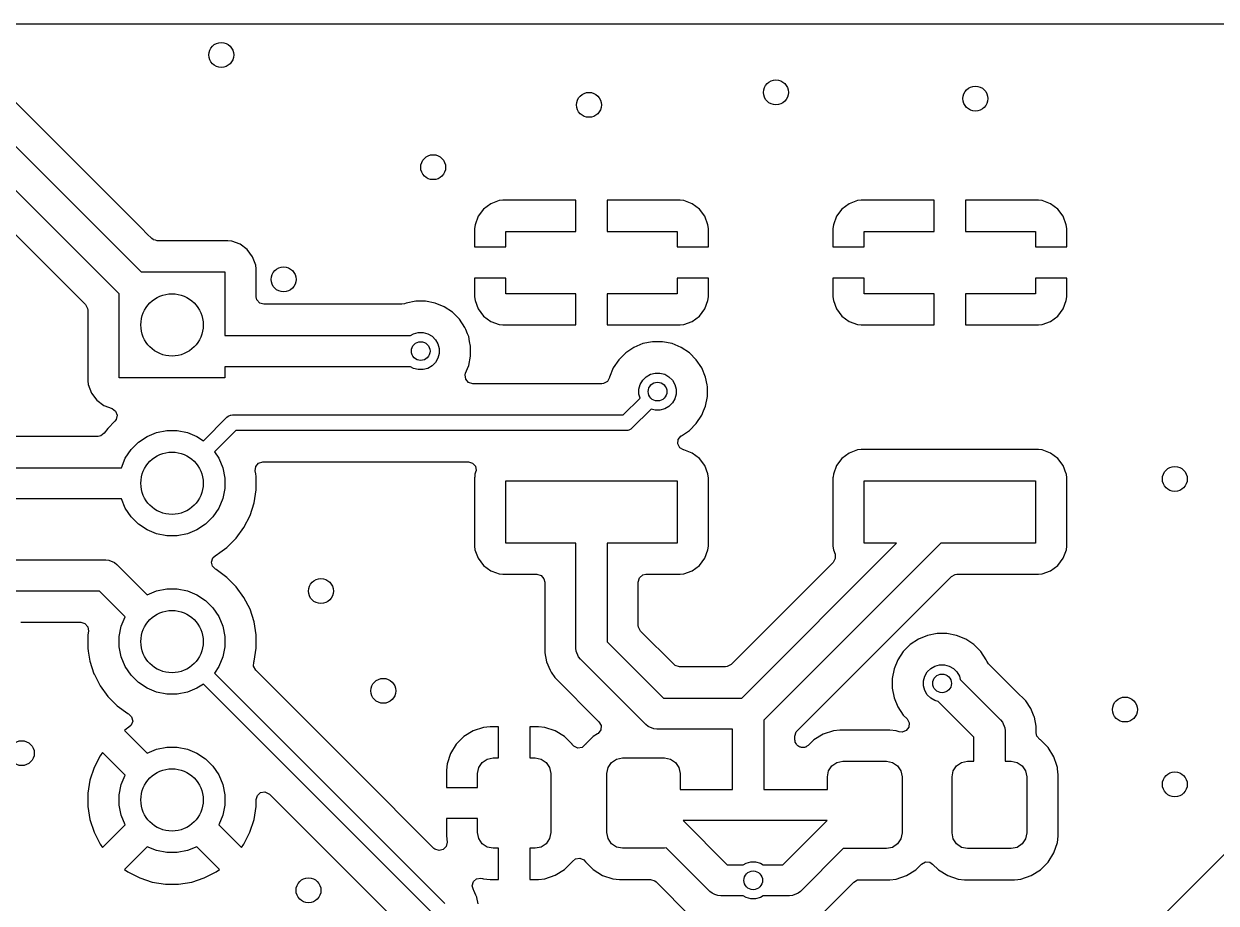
# Model space of a CAD drawing. Extents: x 2.03 to 8.88, y -5.74 to -2.97.
# Drawn here: x 5.202 to 5.955, y -3.528 to -2.972 of the extents above; entities that cross this region are included whole.
import ezdxf

# ---------------------------------------------------------------- set-up
doc = ezdxf.new("R2010")
doc.units = 0
doc.header["$MEASUREMENT"] = 0
doc.layers.add('BLACK', color=7, linetype='CONTINUOUS')

msp = doc.modelspace()

# ---------------------------------------------------------------- linework, layer by layer
at = {"layer": 'BLACK', "linetype": 'CONTINUOUS'}
for p, q in [((4.4276, -2.97246), (7.39156, -2.97246)), ((5.27652, -3.10166), (5.1834, -3.00855)), ((5.17153, -3.02454), (5.27612, -3.12913)), ((5.2622, -3.14305), (5.16049, -3.04134)), ((5.15376, -3.06247), (5.24107, -3.14979)), ((5.49696, -3.08609), (5.49243, -3.08948)), ((5.49697, -3.08609), (5.49696, -3.08609)), ((5.50227, -3.08411), (5.49697, -3.08609)), ((5.50461, -3.08386), (5.50227, -3.08411)), ((5.50227, -3.08411), (5.50227, -3.08411)), ((5.55079, -3.08386), (5.50461, -3.08386)), ((5.55079, -3.10354), (5.55079, -3.08386)), ((5.61665, -3.08386), (5.57047, -3.08386)), ((5.57047, -3.08386), (5.57047, -3.10354)), ((5.61899, -3.08411), (5.61665, -3.08386)), ((5.62429, -3.08609), (5.61899, -3.08411)), ((5.61899, -3.08411), (5.61899, -3.08411)), ((5.6243, -3.08609), (5.62429, -3.08609)), ((5.62883, -3.08948), (5.6243, -3.08609)), ((5.72334, -3.08609), (5.71881, -3.08948)), ((5.72865, -3.08411), (5.72334, -3.08609)), ((5.72334, -3.08609), (5.72334, -3.08609)), ((5.73099, -3.08386), (5.72865, -3.08411)), ((5.72865, -3.08411), (5.72865, -3.08411)), ((5.77717, -3.08386), (5.73099, -3.08386)), ((5.77717, -3.10354), (5.77717, -3.08386)), ((5.84303, -3.08386), (5.79685, -3.08386)), ((5.79685, -3.08386), (5.79685, -3.10354)), ((5.84537, -3.08411), (5.84303, -3.08386)), ((5.85067, -3.08609), (5.84537, -3.08411)), ((5.84537, -3.08411), (5.84537, -3.08411)), ((5.8552, -3.08948), (5.85067, -3.08609)), ((5.85067, -3.08609), (5.85067, -3.08609)), ((5.48904, -3.09401), (5.48706, -3.09932)), ((5.49243, -3.08948), (5.48904, -3.09401)), ((5.48904, -3.09401), (5.48904, -3.09401)), ((5.49243, -3.08948), (5.49243, -3.08948)), ((5.63222, -3.09401), (5.62883, -3.08948)), ((5.62883, -3.08948), (5.62883, -3.08948)), ((5.6342, -3.09932), (5.63222, -3.09401)), ((5.63222, -3.09401), (5.63222, -3.09401)), ((5.71542, -3.09401), (5.71344, -3.09932)), ((5.71881, -3.08948), (5.71542, -3.09401)), ((5.71542, -3.09401), (5.71542, -3.09401)), ((5.71881, -3.08948), (5.71881, -3.08948)), ((5.8586, -3.09401), (5.8552, -3.08948)), ((5.8552, -3.08948), (5.8552, -3.08948)), ((5.86057, -3.09932), (5.8586, -3.09401)), ((5.8586, -3.09401), (5.8586, -3.09401)), ((5.27984, -3.10498), (5.27652, -3.10166)), ((5.48706, -3.09932), (5.48681, -3.10166)), ((5.48681, -3.10166), (5.48681, -3.11339)), ((5.48706, -3.09932), (5.48706, -3.09932)), ((5.63445, -3.10166), (5.6342, -3.09932)), ((5.6342, -3.09932), (5.6342, -3.09932)), ((5.63445, -3.11339), (5.63445, -3.10166)), ((5.63445, -3.10166), (5.63445, -3.10166)), ((5.71344, -3.09932), (5.71319, -3.10166)), ((5.71319, -3.10166), (5.71319, -3.11339)), ((5.71344, -3.09932), (5.71344, -3.09932)), ((5.86083, -3.10166), (5.86057, -3.09932)), ((5.86057, -3.09932), (5.86057, -3.09932)), ((5.86083, -3.11339), (5.86083, -3.10166)), ((5.86083, -3.10166), (5.86083, -3.10166)), ((5.28286, -3.108), (5.27984, -3.10498)), ((5.28367, -3.10865), (5.28286, -3.108)), ((5.28377, -3.10868), (5.28367, -3.10865)), ((5.28397, -3.10883), (5.28377, -3.10868)), ((5.28515, -3.10909), (5.28397, -3.10883)), ((5.28631, -3.10943), (5.28515, -3.10909)), ((5.33102, -3.10943), (5.28631, -3.10943)), ((5.33337, -3.10968), (5.33102, -3.10943)), ((5.33102, -3.10943), (5.33102, -3.10943)), ((5.33102, -3.10943), (5.33102, -3.10943)), ((5.33102, -3.10943), (5.33102, -3.10943)), ((5.33867, -3.11166), (5.33337, -3.10968)), ((5.33337, -3.10968), (5.33337, -3.10968)), ((5.5065, -3.11339), (5.5065, -3.10354)), ((5.5065, -3.10354), (5.55079, -3.10354)), ((5.57047, -3.10354), (5.61476, -3.10354)), ((5.61476, -3.10354), (5.61476, -3.11339)), ((5.73287, -3.11339), (5.73287, -3.10354)), ((5.73287, -3.10354), (5.77717, -3.10354)), ((5.79685, -3.10354), (5.84114, -3.10354)), ((5.84114, -3.10354), (5.84114, -3.11339)), ((5.34321, -3.11506), (5.33867, -3.11166)), ((5.33867, -3.11166), (5.33867, -3.11166)), ((5.34661, -3.11959), (5.34321, -3.11506)), ((5.34321, -3.11506), (5.34321, -3.11506)), ((5.48681, -3.11339), (5.5065, -3.11339)), ((5.61476, -3.11339), (5.63445, -3.11339)), ((5.71319, -3.11339), (5.73287, -3.11339)), ((5.84114, -3.11339), (5.86083, -3.11339)), ((5.34859, -3.1249), (5.34661, -3.11959)), ((5.34661, -3.11959), (5.34661, -3.11959)), ((5.34884, -3.12725), (5.34859, -3.1249)), ((5.27612, -3.12913), (5.32913, -3.12913)), ((5.32913, -3.12913), (5.32913, -3.16929)), ((5.34884, -3.1447), (5.34884, -3.12725)), ((5.34884, -3.12725), (5.34884, -3.12725)), ((5.5065, -3.13307), (5.48681, -3.13307)), ((5.48681, -3.13307), (5.48681, -3.1448)), ((5.5065, -3.14291), (5.5065, -3.13307)), ((5.63445, -3.13307), (5.61476, -3.13307)), ((5.61476, -3.13307), (5.61476, -3.14291)), ((5.63445, -3.1448), (5.63445, -3.13307)), ((5.73287, -3.13307), (5.71319, -3.13307)), ((5.71319, -3.13307), (5.71319, -3.1448)), ((5.73287, -3.14291), (5.73287, -3.13307)), ((5.86083, -3.13307), (5.84114, -3.13307)), ((5.84114, -3.13307), (5.84114, -3.14291)), ((5.86083, -3.1448), (5.86083, -3.13307)), ((5.2622, -3.19606), (5.2622, -3.14305)), ((5.34886, -3.1448), (5.34884, -3.1447)), ((5.34928, -3.14673), (5.34886, -3.1448)), ((5.35108, -3.14881), (5.34928, -3.14673)), ((5.44965, -3.14762), (5.44356, -3.14883)), ((5.45586, -3.14762), (5.44965, -3.14762)), ((5.44965, -3.14762), (5.44965, -3.14762)), ((5.46195, -3.14883), (5.45586, -3.14762)), ((5.45586, -3.14762), (5.45586, -3.14762)), ((5.48681, -3.1448), (5.48706, -3.14714)), ((5.48706, -3.14714), (5.48706, -3.14714)), ((5.48706, -3.14714), (5.48904, -3.15244)), ((5.55079, -3.14291), (5.5065, -3.14291)), ((5.55079, -3.1626), (5.55079, -3.14291)), ((5.61476, -3.14291), (5.57047, -3.14291)), ((5.57047, -3.14291), (5.57047, -3.1626)), ((5.63222, -3.15244), (5.6342, -3.14714)), ((5.6342, -3.14714), (5.63445, -3.1448)), ((5.6342, -3.14714), (5.6342, -3.14714)), ((5.63445, -3.1448), (5.63445, -3.1448)), ((5.71319, -3.1448), (5.71344, -3.14714)), ((5.71344, -3.14714), (5.71344, -3.14714)), ((5.71344, -3.14714), (5.71542, -3.15244)), ((5.77717, -3.14291), (5.73287, -3.14291)), ((5.77717, -3.1626), (5.77717, -3.14291)), ((5.84114, -3.14291), (5.79685, -3.14291)), ((5.79685, -3.14291), (5.79685, -3.1626)), ((5.8586, -3.15244), (5.86057, -3.14714)), ((5.86057, -3.14714), (5.86083, -3.1448)), ((5.86057, -3.14714), (5.86057, -3.14714)), ((5.86083, -3.1448), (5.86083, -3.1448)), ((5.24107, -3.14979), (5.24239, -3.1522)), ((5.24239, -3.1522), (5.2425, -3.15324)), ((5.2425, -3.15324), (5.2425, -3.19795)), ((5.35372, -3.14959), (5.35108, -3.14881)), ((5.44076, -3.14959), (5.35372, -3.14959)), ((5.44263, -3.14922), (5.44076, -3.14959)), ((5.44356, -3.14883), (5.44263, -3.14922)), ((5.44356, -3.14883), (5.44356, -3.14883)), ((5.44356, -3.14883), (5.44356, -3.14883)), ((5.44356, -3.14883), (5.44356, -3.14883)), ((5.46768, -3.1512), (5.46195, -3.14883)), ((5.46195, -3.14883), (5.46195, -3.14883)), ((5.46768, -3.15121), (5.46768, -3.1512)), ((5.47285, -3.15465), (5.46768, -3.15121)), ((5.47724, -3.15904), (5.47285, -3.15465)), ((5.47285, -3.15465), (5.47285, -3.15465)), ((5.48904, -3.15244), (5.48904, -3.15244)), ((5.48904, -3.15244), (5.49243, -3.15698)), ((5.62883, -3.15698), (5.63222, -3.15244)), ((5.63222, -3.15244), (5.63222, -3.15244)), ((5.71542, -3.15244), (5.71542, -3.15244)), ((5.71542, -3.15244), (5.71881, -3.15698)), ((5.8552, -3.15698), (5.8586, -3.15244)), ((5.8586, -3.15244), (5.8586, -3.15244)), ((5.48068, -3.16421), (5.47724, -3.15904)), ((5.47724, -3.15904), (5.47724, -3.15904)), ((5.49243, -3.15698), (5.49243, -3.15698)), ((5.49243, -3.15698), (5.49696, -3.16037)), ((5.49696, -3.16037), (5.49697, -3.16037)), ((5.49697, -3.16037), (5.50227, -3.16235)), ((5.50227, -3.16235), (5.50227, -3.16235)), ((5.50227, -3.16235), (5.50461, -3.1626)), ((5.50461, -3.1626), (5.50461, -3.1626)), ((5.50461, -3.1626), (5.55079, -3.1626)), ((5.57047, -3.1626), (5.61665, -3.1626)), ((5.61665, -3.1626), (5.61899, -3.16235)), ((5.61665, -3.1626), (5.61665, -3.1626)), ((5.61899, -3.16235), (5.62429, -3.16037)), ((5.61899, -3.16235), (5.61899, -3.16235)), ((5.62429, -3.16037), (5.6243, -3.16037)), ((5.6243, -3.16037), (5.62883, -3.15698)), ((5.62883, -3.15698), (5.62883, -3.15698)), ((5.71881, -3.15698), (5.71881, -3.15698)), ((5.71881, -3.15698), (5.72334, -3.16037)), ((5.72334, -3.16037), (5.72334, -3.16037)), ((5.72334, -3.16037), (5.72865, -3.16235)), ((5.72865, -3.16235), (5.72865, -3.16235)), ((5.72865, -3.16235), (5.73099, -3.1626)), ((5.73099, -3.1626), (5.73099, -3.1626)), ((5.73099, -3.1626), (5.77717, -3.1626)), ((5.79685, -3.1626), (5.84302, -3.1626)), ((5.84302, -3.1626), (5.84303, -3.1626)), ((5.84303, -3.1626), (5.84537, -3.16235)), ((5.84537, -3.16235), (5.85067, -3.16037)), ((5.84537, -3.16235), (5.84537, -3.16235)), ((5.85067, -3.16037), (5.8552, -3.15698)), ((5.85067, -3.16037), (5.85067, -3.16037)), ((5.8552, -3.15698), (5.8552, -3.15698)), ((5.32913, -3.16929), (5.44638, -3.16929)), ((5.44638, -3.16929), (5.44824, -3.16822)), ((5.44824, -3.16822), (5.45121, -3.16742)), ((5.45121, -3.16742), (5.4543, -3.16742)), ((5.4543, -3.16742), (5.45728, -3.16822)), ((5.45728, -3.16822), (5.45995, -3.16976)), ((5.45995, -3.16976), (5.46213, -3.17194)), ((5.48126, -3.1656), (5.48068, -3.16421)), ((5.48068, -3.16421), (5.48068, -3.16421)), ((5.48238, -3.16831), (5.48126, -3.1656)), ((5.48306, -3.16994), (5.48238, -3.16831)), ((5.48369, -3.17312), (5.48306, -3.16994)), ((5.46213, -3.17194), (5.46367, -3.17461)), ((5.46367, -3.17461), (5.46447, -3.17759)), ((5.46447, -3.17759), (5.46447, -3.18068)), ((5.48427, -3.17603), (5.48369, -3.17312)), ((5.48427, -3.18224), (5.48427, -3.17603)), ((5.48427, -3.17603), (5.48427, -3.17603)), ((5.48427, -3.17603), (5.48427, -3.17603)), ((5.58743, -3.1768), (5.58227, -3.18024)), ((5.59317, -3.17442), (5.58743, -3.1768)), ((5.58743, -3.1768), (5.58743, -3.1768)), ((5.59926, -3.17321), (5.59317, -3.17442)), ((5.59317, -3.17442), (5.59317, -3.17442)), ((5.60547, -3.17321), (5.59926, -3.17321)), ((5.59926, -3.17321), (5.59926, -3.17321)), ((5.61155, -3.17442), (5.60547, -3.17321)), ((5.60547, -3.17321), (5.60547, -3.17321)), ((5.61156, -3.17442), (5.61155, -3.17442)), ((5.61729, -3.1768), (5.61156, -3.17442)), ((5.62245, -3.18024), (5.61729, -3.1768)), ((5.61729, -3.1768), (5.61729, -3.1768)), ((5.46367, -3.18365), (5.46213, -3.18632)), ((5.46447, -3.18068), (5.46367, -3.18365)), ((5.48306, -3.18833), (5.48427, -3.18224)), ((5.57788, -3.18463), (5.57443, -3.1898)), ((5.58227, -3.18024), (5.57788, -3.18463)), ((5.57788, -3.18463), (5.57788, -3.18463)), ((5.58227, -3.18024), (5.58227, -3.18024)), ((5.62684, -3.18463), (5.62245, -3.18024)), ((5.62245, -3.18024), (5.62245, -3.18024)), ((5.63029, -3.1898), (5.62684, -3.18463)), ((5.62684, -3.18463), (5.62684, -3.18463)), ((5.44638, -3.18898), (5.32913, -3.18898)), ((5.32913, -3.18898), (5.32913, -3.19606)), ((5.44824, -3.19005), (5.44638, -3.18898)), ((5.45121, -3.19084), (5.44824, -3.19005)), ((5.4543, -3.19084), (5.45121, -3.19084)), ((5.45728, -3.19005), (5.4543, -3.19084)), ((5.45995, -3.1885), (5.45728, -3.19005)), ((5.46213, -3.18632), (5.45995, -3.1885)), ((5.48079, -3.19421), (5.48111, -3.19303)), ((5.48111, -3.19303), (5.4823, -3.19017)), ((5.4823, -3.19017), (5.48306, -3.18833)), ((5.57443, -3.1898), (5.57206, -3.19553)), ((5.57443, -3.1898), (5.57443, -3.1898)), ((5.59784, -3.19381), (5.60082, -3.19301)), ((5.60082, -3.19301), (5.6039, -3.19301)), ((5.6039, -3.19301), (5.60688, -3.19381)), ((5.63267, -3.19553), (5.63029, -3.1898)), ((5.63029, -3.1898), (5.63029, -3.1898)), ((5.2425, -3.19795), (5.2425, -3.19795)), ((5.2425, -3.19795), (5.24275, -3.20029)), ((5.24275, -3.20029), (5.24473, -3.2056)), ((5.32913, -3.19606), (5.2622, -3.19606)), ((5.48118, -3.19693), (5.48079, -3.19421)), ((5.48298, -3.19901), (5.48118, -3.19693)), ((5.48562, -3.19978), (5.48298, -3.19901)), ((5.56721, -3.19978), (5.48562, -3.19978)), ((5.56833, -3.19965), (5.56721, -3.19978)), ((5.57072, -3.19829), (5.56833, -3.19965)), ((5.57199, -3.19585), (5.57072, -3.19829)), ((5.57204, -3.19562), (5.57199, -3.19585)), ((5.57206, -3.19553), (5.57204, -3.19562)), ((5.57206, -3.19553), (5.57206, -3.19553)), ((5.59065, -3.20318), (5.59145, -3.2002)), ((5.59145, -3.2002), (5.59299, -3.19753)), ((5.59299, -3.19753), (5.59517, -3.19535)), ((5.59517, -3.19535), (5.59784, -3.19381)), ((5.60688, -3.19381), (5.60955, -3.19535)), ((5.60955, -3.19535), (5.61173, -3.19753)), ((5.61173, -3.19753), (5.61327, -3.2002)), ((5.61327, -3.2002), (5.61407, -3.20318)), ((5.63363, -3.20038), (5.63267, -3.19553)), ((5.63267, -3.19553), (5.63267, -3.19553)), ((5.63388, -3.20162), (5.63363, -3.20038)), ((5.24473, -3.2056), (5.24473, -3.2056)), ((5.24473, -3.2056), (5.24813, -3.21014)), ((5.59065, -3.20627), (5.59065, -3.20318)), ((5.59133, -3.2088), (5.59065, -3.20627)), ((5.61407, -3.20627), (5.61327, -3.20924)), ((5.61407, -3.20318), (5.61407, -3.20627)), ((5.63267, -3.21392), (5.63388, -3.20783)), ((5.63388, -3.20783), (5.63388, -3.20162)), ((5.63388, -3.20162), (5.63388, -3.20162)), ((5.63388, -3.20162), (5.63388, -3.20162)), ((5.24813, -3.21014), (5.24813, -3.21014)), ((5.24813, -3.21014), (5.25266, -3.21354)), ((5.25266, -3.21354), (5.25266, -3.21354)), ((5.25266, -3.21354), (5.25784, -3.21546)), ((5.25784, -3.21546), (5.26004, -3.21711)), ((5.58064, -3.21949), (5.59133, -3.2088)), ((5.59829, -3.21576), (5.58616, -3.22789)), ((5.60082, -3.21643), (5.59829, -3.21576)), ((5.60688, -3.21564), (5.6039, -3.21643)), ((5.60955, -3.21409), (5.60688, -3.21564)), ((5.61173, -3.21191), (5.60955, -3.21409)), ((5.61327, -3.20924), (5.61173, -3.21191)), ((5.63147, -3.21681), (5.63267, -3.21392)), ((5.26042, -3.22238), (5.25958, -3.22349)), ((5.26004, -3.21711), (5.261, -3.21969)), ((5.261, -3.21969), (5.26042, -3.22238)), ((5.31551, -3.2358), (5.33038, -3.22093)), ((5.33038, -3.22093), (5.33112, -3.22032)), ((5.33112, -3.22032), (5.33263, -3.21969)), ((5.33112, -3.22032), (5.33112, -3.22032)), ((5.33263, -3.21969), (5.3329, -3.21958)), ((5.3329, -3.21958), (5.33386, -3.21949)), ((5.3329, -3.21958), (5.3329, -3.21958)), ((5.33386, -3.21949), (5.58064, -3.21949)), ((5.6039, -3.21643), (5.60082, -3.21643)), ((5.62684, -3.22481), (5.63029, -3.21965)), ((5.63029, -3.21965), (5.63033, -3.21955)), ((5.63033, -3.21955), (5.63147, -3.21681)), ((5.25511, -3.22796), (5.25288, -3.23104)), ((5.25958, -3.22349), (5.25511, -3.22796)), ((5.27989, -3.23309), (5.28596, -3.23057)), ((5.28596, -3.23057), (5.29239, -3.2293)), ((5.29239, -3.2293), (5.29895, -3.2293)), ((5.29895, -3.2293), (5.30538, -3.23057)), ((5.30538, -3.23057), (5.31144, -3.23309)), ((5.3359, -3.22933), (5.32247, -3.24276)), ((5.58268, -3.22933), (5.3359, -3.22933)), ((5.58364, -3.22924), (5.58268, -3.22933)), ((5.58416, -3.22902), (5.58364, -3.22924)), ((5.58364, -3.22924), (5.58364, -3.22924)), ((5.58541, -3.2285), (5.58416, -3.22902)), ((5.58616, -3.22789), (5.58541, -3.2285)), ((5.58541, -3.2285), (5.58541, -3.2285)), ((5.6174, -3.23258), (5.62245, -3.2292)), ((5.62245, -3.2292), (5.62684, -3.22481)), ((5.24893, -3.23305), (5.18912, -3.23305)), ((5.2507, -3.23272), (5.24893, -3.23305)), ((5.25288, -3.23104), (5.2507, -3.23272)), ((5.2698, -3.24137), (5.27444, -3.23673)), ((5.27444, -3.23673), (5.27989, -3.23309)), ((5.31144, -3.23309), (5.31551, -3.2358)), ((5.61513, -3.23772), (5.61537, -3.23498)), ((5.6164, -3.24016), (5.61513, -3.23772)), ((5.61537, -3.23498), (5.61706, -3.23281)), ((5.61706, -3.23281), (5.6172, -3.23271)), ((5.6172, -3.23271), (5.6174, -3.23258)), ((5.26616, -3.24682), (5.2698, -3.24137)), ((5.32247, -3.24276), (5.32518, -3.24682)), ((5.61879, -3.24152), (5.6164, -3.24016)), ((5.619, -3.24157), (5.61879, -3.24152)), ((5.6243, -3.24355), (5.619, -3.24157)), ((5.62884, -3.24695), (5.6243, -3.24355)), ((5.6243, -3.24355), (5.6243, -3.24355)), ((5.72333, -3.24355), (5.7188, -3.24695)), ((5.72864, -3.24157), (5.72333, -3.24355)), ((5.72333, -3.24355), (5.72333, -3.24355)), ((5.73099, -3.24132), (5.72864, -3.24157)), ((5.84303, -3.24132), (5.73099, -3.24132)), ((5.73099, -3.24132), (5.73099, -3.24132)), ((5.84537, -3.24157), (5.84303, -3.24132)), ((5.84303, -3.24132), (5.84303, -3.24132)), ((5.84303, -3.24132), (5.84303, -3.24132)), ((5.84303, -3.24132), (5.84303, -3.24132)), ((5.85068, -3.24355), (5.84537, -3.24157)), ((5.84537, -3.24157), (5.84537, -3.24157)), ((5.85522, -3.24695), (5.85068, -3.24355)), ((5.85068, -3.24355), (5.85068, -3.24355)), ((5.0185, -3.25276), (5.2637, -3.25276)), ((5.2637, -3.25276), (5.26616, -3.24682)), ((5.32518, -3.24682), (5.32769, -3.25288)), ((5.32769, -3.25288), (5.32897, -3.25932)), ((5.34825, -3.25468), (5.3486, -3.25195)), ((5.3486, -3.25195), (5.35037, -3.24985)), ((5.35037, -3.24985), (5.353, -3.24904)), ((5.353, -3.24904), (5.35307, -3.24904)), ((5.35307, -3.24904), (5.48291, -3.24904)), ((5.48291, -3.24904), (5.48554, -3.24981)), ((5.48554, -3.24981), (5.48735, -3.25189)), ((5.48735, -3.25189), (5.48774, -3.25461)), ((5.63224, -3.25148), (5.62884, -3.24695)), ((5.62884, -3.24695), (5.62884, -3.24695)), ((5.63412, -3.25655), (5.63224, -3.25148)), ((5.63224, -3.25148), (5.63224, -3.25148)), ((5.7154, -3.25148), (5.71342, -3.25679)), ((5.7188, -3.24695), (5.7154, -3.25148)), ((5.7154, -3.25148), (5.7154, -3.25148)), ((5.7188, -3.24695), (5.7188, -3.24695)), ((5.85861, -3.25148), (5.85522, -3.24695)), ((5.85522, -3.24695), (5.85522, -3.24695)), ((5.8605, -3.25655), (5.85861, -3.25148)), ((5.85861, -3.25148), (5.85861, -3.25148)), ((5.32897, -3.25932), (5.32897, -3.26588)), ((5.34856, -3.25668), (5.34825, -3.25468)), ((5.34884, -3.25841), (5.34856, -3.25668)), ((5.34884, -3.26678), (5.34884, -3.25841)), ((5.48686, -3.25854), (5.48679, -3.25914)), ((5.48679, -3.25914), (5.48679, -3.25914)), ((5.48679, -3.25914), (5.48679, -3.30228)), ((5.48704, -3.25679), (5.48686, -3.25854)), ((5.48748, -3.25562), (5.48704, -3.25679)), ((5.48704, -3.25679), (5.48704, -3.25679)), ((5.48774, -3.25461), (5.48748, -3.25562)), ((5.5065, -3.30039), (5.5065, -3.26102)), ((5.5065, -3.26102), (5.61476, -3.26102)), ((5.61476, -3.26102), (5.61476, -3.30039)), ((5.63422, -3.25679), (5.63412, -3.25655)), ((5.63447, -3.25914), (5.63422, -3.25679)), ((5.63447, -3.30228), (5.63447, -3.25914)), ((5.71323, -3.25854), (5.71317, -3.25914)), ((5.71317, -3.25914), (5.71317, -3.25914)), ((5.71317, -3.25914), (5.71317, -3.30228)), ((5.71342, -3.25679), (5.71323, -3.25854)), ((5.73287, -3.30039), (5.73287, -3.26102)), ((5.73287, -3.26102), (5.84114, -3.26102)), ((5.84114, -3.26102), (5.84114, -3.30039)), ((5.86059, -3.25679), (5.8605, -3.25655)), ((5.86085, -3.25914), (5.86059, -3.25679)), ((5.86085, -3.30228), (5.86085, -3.25914)), ((5.32897, -3.26588), (5.32769, -3.27231)), ((5.34753, -3.27505), (5.34884, -3.26678)), ((5.2637, -3.27244), (5.03976, -3.27244)), ((5.26616, -3.27837), (5.2637, -3.27244)), ((5.32769, -3.27231), (5.32518, -3.27837)), ((5.34494, -3.28301), (5.34753, -3.27505)), ((5.2698, -3.28383), (5.26616, -3.27837)), ((5.32518, -3.27837), (5.32154, -3.28383)), ((5.34114, -3.29047), (5.34494, -3.28301)), ((5.27444, -3.28847), (5.2698, -3.28383)), ((5.27989, -3.29211), (5.27444, -3.28847)), ((5.3169, -3.28847), (5.31144, -3.29211)), ((5.32154, -3.28383), (5.3169, -3.28847)), ((5.33622, -3.29724), (5.34114, -3.29047)), ((5.34114, -3.29047), (5.34114, -3.29047)), ((5.28596, -3.29462), (5.27989, -3.29211)), ((5.29239, -3.2959), (5.28596, -3.29462)), ((5.29895, -3.2959), (5.29239, -3.2959)), ((5.30538, -3.29462), (5.29895, -3.2959)), ((5.31144, -3.29211), (5.30538, -3.29462)), ((5.33031, -3.30315), (5.33622, -3.29724)), ((5.33622, -3.29724), (5.33622, -3.29724)), ((5.33622, -3.29724), (5.33622, -3.29724)), ((5.32592, -3.30634), (5.33031, -3.30315)), ((5.33031, -3.30315), (5.33031, -3.30315)), ((5.33031, -3.30315), (5.33031, -3.30315)), ((5.48679, -3.30228), (5.48679, -3.30228)), ((5.48679, -3.30228), (5.48704, -3.30463)), ((5.48704, -3.30463), (5.48902, -3.30993)), ((5.55079, -3.30039), (5.5065, -3.30039)), ((5.55079, -3.36673), (5.55079, -3.30039)), ((5.61476, -3.30039), (5.57047, -3.30039)), ((5.57047, -3.30039), (5.57047, -3.36266)), ((5.63224, -3.30993), (5.63422, -3.30463)), ((5.63422, -3.30463), (5.63447, -3.30228)), ((5.65557, -3.39823), (5.7534, -3.30039)), ((5.78124, -3.30039), (5.66949, -3.41215)), ((5.71317, -3.30228), (5.71317, -3.30228)), ((5.71317, -3.30228), (5.71342, -3.30463)), ((5.71342, -3.30463), (5.71447, -3.30743)), ((5.7534, -3.30039), (5.73287, -3.30039)), ((5.84114, -3.30039), (5.78124, -3.30039)), ((5.85861, -3.30993), (5.86059, -3.30463)), ((5.86059, -3.30463), (5.86085, -3.30228)), ((5.03976, -3.31102), (5.25394, -3.31102)), ((5.25394, -3.31102), (5.25586, -3.31121)), ((5.25586, -3.31121), (5.25941, -3.31268)), ((5.25941, -3.31268), (5.25941, -3.31268)), ((5.25941, -3.31268), (5.2609, -3.31391)), ((5.32053, -3.31239), (5.32142, -3.30979)), ((5.32119, -3.31506), (5.32053, -3.31239)), ((5.32142, -3.30979), (5.32319, -3.30825)), ((5.32319, -3.30825), (5.32354, -3.30807)), ((5.32354, -3.30807), (5.32592, -3.30634)), ((5.48902, -3.30993), (5.48902, -3.30993)), ((5.48902, -3.30993), (5.49242, -3.31447)), ((5.62884, -3.31447), (5.63224, -3.30993)), ((5.71334, -3.31259), (5.64884, -3.37709)), ((5.71466, -3.31017), (5.71334, -3.31259)), ((5.71447, -3.30743), (5.71466, -3.31017)), ((5.85522, -3.31447), (5.85861, -3.30993)), ((5.2609, -3.31391), (5.28002, -3.33303)), ((5.32319, -3.31695), (5.32119, -3.31506)), ((5.32351, -3.31711), (5.32319, -3.31695)), ((5.32354, -3.31712), (5.32351, -3.31711)), ((5.33031, -3.32204), (5.32354, -3.31712)), ((5.49242, -3.31447), (5.49242, -3.31447)), ((5.49242, -3.31447), (5.49696, -3.31787)), ((5.49696, -3.31787), (5.49696, -3.31787)), ((5.49696, -3.31787), (5.49779, -3.31818)), ((5.49779, -3.31818), (5.50226, -3.31985)), ((5.50226, -3.31985), (5.50461, -3.3201)), ((5.50461, -3.3201), (5.5262, -3.3201)), ((5.5262, -3.3201), (5.52884, -3.32087)), ((5.52884, -3.32087), (5.53064, -3.32295)), ((5.59095, -3.32234), (5.59303, -3.32054)), ((5.59303, -3.32054), (5.59506, -3.3201)), ((5.59506, -3.3201), (5.61665, -3.3201)), ((5.61665, -3.3201), (5.619, -3.31985)), ((5.61665, -3.3201), (5.61665, -3.3201)), ((5.619, -3.31985), (5.6243, -3.31787)), ((5.6243, -3.31787), (5.62884, -3.31447)), ((5.78797, -3.32153), (5.79039, -3.32021)), ((5.79039, -3.32021), (5.79143, -3.3201)), ((5.79143, -3.3201), (5.84303, -3.3201)), ((5.84303, -3.3201), (5.84537, -3.31985)), ((5.84303, -3.3201), (5.84303, -3.3201)), ((5.84537, -3.31985), (5.85068, -3.31787)), ((5.85068, -3.31787), (5.85522, -3.31447)), ((5.33622, -3.32796), (5.33031, -3.32204)), ((5.34114, -3.33473), (5.33622, -3.32796)), ((5.53064, -3.32295), (5.53108, -3.32498)), ((5.53108, -3.32498), (5.53108, -3.36964)), ((5.59018, -3.32498), (5.59095, -3.32234)), ((5.59018, -3.35247), (5.59018, -3.32498)), ((5.69062, -3.41888), (5.78797, -3.32153)), ((5.24986, -3.33071), (5.03976, -3.33071)), ((5.2661, -3.34695), (5.24986, -3.33071)), ((5.28002, -3.33303), (5.28596, -3.33057)), ((5.28596, -3.33057), (5.29239, -3.3293)), ((5.29239, -3.3293), (5.29895, -3.3293)), ((5.29895, -3.3293), (5.30538, -3.33057)), ((5.30538, -3.33057), (5.31144, -3.33309)), ((5.31144, -3.33309), (5.3169, -3.33673)), ((5.34494, -3.34219), (5.34114, -3.33473)), ((5.34114, -3.33473), (5.34114, -3.33473)), ((5.34114, -3.33473), (5.34114, -3.33473)), ((5.3169, -3.33673), (5.32154, -3.34137)), ((5.32154, -3.34137), (5.32518, -3.34682)), ((5.34753, -3.35015), (5.34494, -3.34219)), ((5.20026, -3.35041), (5.23805, -3.35041)), ((5.23805, -3.35041), (5.24069, -3.35119)), ((5.24069, -3.35119), (5.24249, -3.35327)), ((5.26365, -3.35288), (5.2661, -3.34695)), ((5.32518, -3.34682), (5.32769, -3.35288)), ((5.34884, -3.35841), (5.34753, -3.35015)), ((5.24249, -3.35327), (5.24288, -3.35599)), ((5.24287, -3.35606), (5.2425, -3.35841)), ((5.2425, -3.35841), (5.2425, -3.35841)), ((5.2425, -3.35841), (5.2425, -3.36678)), ((5.24288, -3.35599), (5.24287, -3.35606)), ((5.26237, -3.35932), (5.26365, -3.35288)), ((5.32769, -3.35288), (5.32897, -3.35932)), ((5.34884, -3.36678), (5.34884, -3.35841)), ((5.59029, -3.35351), (5.59018, -3.35247)), ((5.59161, -3.35592), (5.59029, -3.35351)), ((5.61278, -3.37709), (5.59161, -3.35592)), ((5.77289, -3.35867), (5.76716, -3.36105)), ((5.77898, -3.35746), (5.77289, -3.35867)), ((5.77289, -3.35867), (5.77289, -3.35867)), ((5.78519, -3.35746), (5.77898, -3.35746)), ((5.77898, -3.35746), (5.77898, -3.35746)), ((5.79128, -3.35867), (5.78519, -3.35746)), ((5.78519, -3.35746), (5.78519, -3.35746)), ((5.79701, -3.36105), (5.79128, -3.35867)), ((5.79128, -3.35867), (5.79128, -3.35867)), ((5.26237, -3.36588), (5.26237, -3.35932)), ((5.26365, -3.37231), (5.26237, -3.36588)), ((5.32897, -3.36588), (5.32769, -3.37231)), ((5.32897, -3.35932), (5.32897, -3.36588)), ((5.57047, -3.36266), (5.60605, -3.39823)), ((5.762, -3.3645), (5.75761, -3.36889)), ((5.76716, -3.36105), (5.762, -3.3645)), ((5.762, -3.3645), (5.762, -3.3645)), ((5.76716, -3.36105), (5.76716, -3.36105)), ((5.79702, -3.36105), (5.79701, -3.36105)), ((5.80218, -3.3645), (5.79702, -3.36105)), ((5.80657, -3.36889), (5.80218, -3.3645)), ((5.80218, -3.3645), (5.80218, -3.3645)), ((5.2425, -3.36678), (5.2428, -3.3687)), ((5.2428, -3.3687), (5.2438, -3.37498)), ((5.26616, -3.37837), (5.26365, -3.37231)), ((5.32769, -3.37231), (5.32518, -3.37837)), ((5.34753, -3.37505), (5.34884, -3.36678)), ((5.53108, -3.36964), (5.53108, -3.36964)), ((5.53108, -3.36964), (5.53108, -3.36964)), ((5.53108, -3.36964), (5.53222, -3.37535)), ((5.55098, -3.36865), (5.55079, -3.36673)), ((5.55245, -3.3722), (5.55098, -3.36865)), ((5.55367, -3.37369), (5.55245, -3.3722)), ((5.55245, -3.3722), (5.55245, -3.3722)), ((5.59501, -3.41503), (5.55367, -3.37369)), ((5.75416, -3.37405), (5.75178, -3.37978)), ((5.75761, -3.36889), (5.75416, -3.37405)), ((5.75416, -3.37405), (5.75416, -3.37405)), ((5.75761, -3.36889), (5.75761, -3.36889)), ((5.81002, -3.37405), (5.80657, -3.36889)), ((5.8104, -3.37498), (5.81002, -3.37405)), ((5.81002, -3.37405), (5.81002, -3.37405)), ((5.2438, -3.37498), (5.24381, -3.37505)), ((5.24381, -3.37505), (5.24636, -3.3829)), ((5.2698, -3.38383), (5.26616, -3.37837)), ((5.32518, -3.37837), (5.32247, -3.38244)), ((5.3472, -3.37821), (5.34733, -3.37566)), ((5.34852, -3.38062), (5.3472, -3.37821)), ((5.34733, -3.37566), (5.34753, -3.37505)), ((5.4118, -3.4439), (5.34852, -3.38062)), ((5.53222, -3.37535), (5.53222, -3.37535)), ((5.53222, -3.37535), (5.53445, -3.38073)), ((5.53445, -3.38073), (5.53445, -3.38073)), ((5.53445, -3.38073), (5.53445, -3.38073)), ((5.53445, -3.38073), (5.53523, -3.38191)), ((5.61359, -3.37775), (5.61278, -3.37709)), ((5.61623, -3.37852), (5.61359, -3.37775)), ((5.64538, -3.37852), (5.61623, -3.37852)), ((5.64642, -3.37841), (5.64538, -3.37852)), ((5.64884, -3.37709), (5.64642, -3.37841)), ((5.75178, -3.37978), (5.75057, -3.38587)), ((5.75178, -3.37978), (5.75178, -3.37978)), ((5.77272, -3.38179), (5.7749, -3.37961)), ((5.7749, -3.37961), (5.77757, -3.37806)), ((5.77757, -3.37806), (5.78054, -3.37727)), ((5.78054, -3.37727), (5.78363, -3.37727)), ((5.78363, -3.37727), (5.78661, -3.37806)), ((5.78661, -3.37806), (5.78928, -3.37961)), ((5.78928, -3.37961), (5.79146, -3.38179)), ((5.81146, -3.37656), (5.8104, -3.37498)), ((5.83084, -3.39595), (5.81146, -3.37656)), ((5.24636, -3.3829), (5.2464, -3.38301)), ((5.2464, -3.38301), (5.25019, -3.39047)), ((5.27444, -3.38847), (5.2698, -3.38383)), ((5.27989, -3.39211), (5.27444, -3.38847)), ((5.32247, -3.38244), (5.46805, -3.52802)), ((5.53523, -3.38191), (5.53754, -3.38536)), ((5.53754, -3.38536), (5.53768, -3.38557)), ((5.53768, -3.38557), (5.53768, -3.38557)), ((5.53768, -3.38557), (5.56536, -3.41325)), ((5.75057, -3.38587), (5.75057, -3.39208)), ((5.77038, -3.38743), (5.77117, -3.38446)), ((5.77038, -3.39052), (5.77038, -3.38743)), ((5.77117, -3.38446), (5.77272, -3.38179)), ((5.79146, -3.38179), (5.793, -3.38446)), ((5.793, -3.38446), (5.79355, -3.38652)), ((5.79355, -3.38652), (5.81897, -3.41194)), ((5.25019, -3.39047), (5.25511, -3.39724)), ((5.28596, -3.39462), (5.27989, -3.39211)), ((5.29239, -3.3959), (5.28596, -3.39462)), ((5.29895, -3.3959), (5.29239, -3.3959)), ((5.30538, -3.39462), (5.29895, -3.3959)), ((5.31144, -3.39211), (5.30538, -3.39462)), ((5.31551, -3.3894), (5.31144, -3.39211)), ((5.45965, -3.53353), (5.31551, -3.3894)), ((5.75057, -3.39208), (5.75178, -3.39817)), ((5.77117, -3.3935), (5.77038, -3.39052)), ((5.77272, -3.39617), (5.77117, -3.3935)), ((5.7749, -3.39835), (5.77272, -3.39617)), ((5.83301, -3.39812), (5.83084, -3.39595)), ((5.25511, -3.39724), (5.26103, -3.40315)), ((5.26103, -3.40315), (5.2678, -3.40807)), ((5.60605, -3.39823), (5.65557, -3.39823)), ((5.75178, -3.39817), (5.75178, -3.39817)), ((5.75178, -3.39817), (5.75416, -3.4039)), ((5.75416, -3.4039), (5.75416, -3.4039)), ((5.75416, -3.4039), (5.75761, -3.40907)), ((5.77757, -3.39989), (5.7749, -3.39835)), ((5.77963, -3.40044), (5.77757, -3.39989)), ((5.80217, -3.42297), (5.77963, -3.40044)), ((5.83496, -3.40006), (5.83301, -3.39812)), ((5.83819, -3.4049), (5.83496, -3.40006)), ((5.2678, -3.40807), (5.2678, -3.40807)), ((5.2678, -3.40807), (5.2678, -3.40807)), ((5.2678, -3.40807), (5.26817, -3.40826)), ((5.26817, -3.40826), (5.27017, -3.41015)), ((5.27017, -3.41015), (5.27083, -3.41282)), ((5.75761, -3.40907), (5.75761, -3.40907)), ((5.75761, -3.40907), (5.76, -3.41146)), ((5.76, -3.41146), (5.76131, -3.41387)), ((5.84036, -3.41013), (5.83819, -3.4049)), ((5.83819, -3.4049), (5.83819, -3.4049)), ((5.84042, -3.41028), (5.84036, -3.41013)), ((5.84156, -3.41599), (5.84042, -3.41028)), ((5.84042, -3.41028), (5.84042, -3.41028)), ((5.84042, -3.41028), (5.84042, -3.41028)), ((5.26781, -3.41714), (5.26568, -3.41869)), ((5.26568, -3.41869), (5.26568, -3.41869)), ((5.26568, -3.41869), (5.28002, -3.43303)), ((5.26817, -3.41696), (5.26781, -3.41714)), ((5.26781, -3.41714), (5.26781, -3.41714)), ((5.26994, -3.41542), (5.26817, -3.41696)), ((5.27083, -3.41282), (5.26994, -3.41542)), ((5.48596, -3.41892), (5.48008, -3.42255)), ((5.49251, -3.41675), (5.48596, -3.41892)), ((5.48596, -3.41892), (5.48596, -3.41892)), ((5.49656, -3.41634), (5.49251, -3.41675)), ((5.50197, -3.41634), (5.49656, -3.41634)), ((5.49656, -3.41634), (5.49656, -3.41634)), ((5.50197, -3.43602), (5.50197, -3.41634)), ((5.52707, -3.41634), (5.52165, -3.41634)), ((5.52165, -3.41634), (5.52165, -3.43602)), ((5.53111, -3.41675), (5.52707, -3.41634)), ((5.53766, -3.41892), (5.53111, -3.41675)), ((5.53111, -3.41675), (5.53111, -3.41675)), ((5.54354, -3.42255), (5.53766, -3.41892)), ((5.53766, -3.41892), (5.53766, -3.41892)), ((5.56649, -3.41841), (5.56484, -3.42061)), ((5.56536, -3.41325), (5.56668, -3.41567)), ((5.56668, -3.41567), (5.56649, -3.41841)), ((5.5965, -3.41625), (5.59501, -3.41503)), ((5.60005, -3.41772), (5.5965, -3.41625)), ((5.5965, -3.41625), (5.5965, -3.41625)), ((5.60197, -3.41791), (5.60005, -3.41772)), ((5.6498, -3.41791), (5.60197, -3.41791)), ((5.6498, -3.45591), (5.6498, -3.41791)), ((5.66949, -3.41215), (5.66949, -3.45591)), ((5.68997, -3.41969), (5.69062, -3.41888)), ((5.71347, -3.4189), (5.70692, -3.42107)), ((5.71752, -3.41848), (5.71347, -3.4189)), ((5.71347, -3.4189), (5.71347, -3.4189)), ((5.74902, -3.41848), (5.71752, -3.41848)), ((5.71752, -3.41848), (5.71752, -3.41848)), ((5.75306, -3.4189), (5.74902, -3.41848)), ((5.75501, -3.41954), (5.75306, -3.4189)), ((5.75306, -3.4189), (5.75306, -3.4189)), ((5.75947, -3.41882), (5.75689, -3.41978)), ((5.76112, -3.41661), (5.75947, -3.41882)), ((5.76131, -3.41387), (5.76112, -3.41661)), ((5.81897, -3.41194), (5.82019, -3.41343)), ((5.82019, -3.41343), (5.82019, -3.41343)), ((5.82019, -3.41343), (5.82166, -3.41698)), ((5.82166, -3.41698), (5.82185, -3.4189)), ((5.82185, -3.4189), (5.82185, -3.43819)), ((5.84156, -3.42032), (5.84156, -3.41599)), ((5.48008, -3.42255), (5.4752, -3.42743)), ((5.54842, -3.42743), (5.54354, -3.42255)), ((5.56177, -3.42253), (5.55688, -3.42742)), ((5.56442, -3.42089), (5.56177, -3.42253)), ((5.56448, -3.42086), (5.56442, -3.42089)), ((5.56484, -3.42061), (5.56448, -3.42086)), ((5.68919, -3.42233), (5.68997, -3.41969)), ((5.68919, -3.42475), (5.68919, -3.42233)), ((5.68921, -3.4251), (5.68919, -3.42475)), ((5.68927, -3.42527), (5.68921, -3.4251)), ((5.68939, -3.42613), (5.68927, -3.42527)), ((5.68986, -3.42686), (5.68939, -3.42613)), ((5.70104, -3.4247), (5.69753, -3.42821)), ((5.70692, -3.42107), (5.70104, -3.4247)), ((5.70692, -3.42107), (5.70692, -3.42107)), ((5.75689, -3.41978), (5.75501, -3.41954)), ((5.80217, -3.43819), (5.80217, -3.42297)), ((5.84203, -3.42243), (5.84156, -3.42032)), ((5.84387, -3.42447), (5.84203, -3.42243)), ((5.84424, -3.4247), (5.84387, -3.42447)), ((5.84912, -3.42958), (5.84424, -3.4247)), ((5.84424, -3.4247), (5.84424, -3.4247)), ((6.0326, -3.4247), (5.87312, -3.58418)), ((5.25176, -3.43261), (5.25021, -3.43474)), ((5.2661, -3.44695), (5.25176, -3.43261)), ((5.25176, -3.43261), (5.25176, -3.43261)), ((5.28002, -3.43303), (5.28596, -3.43057)), ((5.28596, -3.43057), (5.29239, -3.42929)), ((5.29239, -3.42929), (5.29895, -3.42929)), ((5.29895, -3.42929), (5.30538, -3.43057)), ((5.30538, -3.43057), (5.31144, -3.43309)), ((5.31144, -3.43309), (5.3169, -3.43673)), ((5.47158, -3.4333), (5.46941, -3.43985)), ((5.4752, -3.42743), (5.47158, -3.4333)), ((5.47158, -3.4333), (5.47158, -3.4333)), ((5.54849, -3.42755), (5.54842, -3.42743)), ((5.54842, -3.42743), (5.54842, -3.42743)), ((5.54952, -3.42873), (5.54849, -3.42755)), ((5.55204, -3.42983), (5.54952, -3.42873)), ((5.55476, -3.42939), (5.55204, -3.42983)), ((5.5567, -3.42764), (5.55476, -3.42939)), ((5.55671, -3.42764), (5.5567, -3.42764)), ((5.55672, -3.42762), (5.55671, -3.42764)), ((5.5568, -3.42755), (5.55672, -3.42762)), ((5.55688, -3.42742), (5.5568, -3.42755)), ((5.55688, -3.42742), (5.55688, -3.42742)), ((5.69017, -3.42768), (5.68986, -3.42686)), ((5.69059, -3.428), (5.69017, -3.42768)), ((5.69088, -3.42844), (5.69059, -3.428)), ((5.69167, -3.42881), (5.69088, -3.42844)), ((5.69237, -3.42933), (5.69167, -3.42881)), ((5.6929, -3.42937), (5.69237, -3.42933)), ((5.69338, -3.42959), (5.6929, -3.42937)), ((5.69424, -3.42946), (5.69338, -3.42959)), ((5.69511, -3.42953), (5.69424, -3.42946)), ((5.69558, -3.42927), (5.69511, -3.42953)), ((5.6961, -3.4292), (5.69558, -3.42927)), ((5.69676, -3.42862), (5.6961, -3.4292)), ((5.69753, -3.42821), (5.69676, -3.42862)), ((5.85275, -3.43546), (5.84912, -3.42958)), ((5.25021, -3.43474), (5.24641, -3.4422)), ((5.3169, -3.43673), (5.32154, -3.44137)), ((5.32154, -3.44137), (5.32518, -3.44682)), ((5.46941, -3.43985), (5.469, -3.4439)), ((5.46941, -3.43985), (5.46941, -3.43985)), ((5.48943, -3.4421), (5.49156, -3.43891)), ((5.49156, -3.43891), (5.49476, -3.43677)), ((5.49476, -3.43677), (5.49852, -3.43602)), ((5.49852, -3.43602), (5.50197, -3.43602)), ((5.52165, -3.43602), (5.5251, -3.43602)), ((5.5251, -3.43602), (5.52886, -3.43677)), ((5.52886, -3.43677), (5.53206, -3.43891)), ((5.53206, -3.43891), (5.53419, -3.4421)), ((5.57112, -3.4421), (5.57326, -3.43891)), ((5.57326, -3.43891), (5.57645, -3.43677)), ((5.57645, -3.43677), (5.58022, -3.43602)), ((5.58022, -3.43602), (5.60679, -3.43602)), ((5.60679, -3.43602), (5.61056, -3.43677)), ((5.61056, -3.43677), (5.61375, -3.43891)), ((5.61375, -3.43891), (5.61588, -3.4421)), ((5.71039, -3.44426), (5.71253, -3.44107)), ((5.71253, -3.44107), (5.71572, -3.43894)), ((5.71572, -3.43894), (5.71949, -3.43819)), ((5.71949, -3.43819), (5.74705, -3.43819)), ((5.74705, -3.43819), (5.75081, -3.43894)), ((5.75081, -3.43894), (5.75401, -3.44107)), ((5.75401, -3.44107), (5.75614, -3.44426)), ((5.78914, -3.44426), (5.79127, -3.44107)), ((5.79127, -3.44107), (5.79446, -3.43894)), ((5.79446, -3.43894), (5.79823, -3.43819)), ((5.79823, -3.43819), (5.80217, -3.43819)), ((5.82185, -3.43819), (5.82579, -3.43819)), ((5.82579, -3.43819), (5.82955, -3.43894)), ((5.82955, -3.43894), (5.83275, -3.44107)), ((5.83275, -3.44107), (5.83488, -3.44426)), ((5.85454, -3.44088), (5.85275, -3.43546)), ((5.85492, -3.44202), (5.85454, -3.44088)), ((5.24641, -3.4422), (5.24383, -3.45015)), ((5.26365, -3.45288), (5.2661, -3.44695)), ((5.32518, -3.44682), (5.32769, -3.45288)), ((5.4611, -3.4932), (5.4118, -3.4439)), ((5.469, -3.4439), (5.469, -3.45472)), ((5.48868, -3.44587), (5.48943, -3.4421)), ((5.48868, -3.45472), (5.48868, -3.44587)), ((5.53419, -3.4421), (5.53494, -3.44587)), ((5.53494, -3.44587), (5.53494, -3.48327)), ((5.57037, -3.44587), (5.57112, -3.4421)), ((5.57037, -3.48327), (5.57037, -3.44587)), ((5.61588, -3.4421), (5.61663, -3.44587)), ((5.61663, -3.44587), (5.61663, -3.45591)), ((5.70965, -3.44803), (5.71039, -3.44426)), ((5.70965, -3.45591), (5.70965, -3.44803)), ((5.75614, -3.44426), (5.75689, -3.44803)), ((5.75689, -3.44803), (5.75689, -3.48346)), ((5.78839, -3.44803), (5.78914, -3.44426)), ((5.78839, -3.48346), (5.78839, -3.44803)), ((5.83488, -3.44426), (5.83563, -3.44803)), ((5.83563, -3.44803), (5.83563, -3.48346)), ((5.8553, -3.44577), (5.85492, -3.44202)), ((5.85492, -3.44202), (5.85492, -3.44202)), ((5.85533, -3.44606), (5.8553, -3.44577)), ((5.85533, -3.48543), (5.85533, -3.44606)), ((5.24383, -3.45015), (5.24252, -3.45842)), ((5.24383, -3.45015), (5.24383, -3.45015)), ((5.26237, -3.45932), (5.26365, -3.45288)), ((5.32769, -3.45288), (5.32897, -3.45932)), ((5.469, -3.45472), (5.48868, -3.45472)), ((5.61663, -3.45591), (5.6498, -3.45591)), ((5.66949, -3.45591), (5.70965, -3.45591)), ((5.24252, -3.45842), (5.24252, -3.46678)), ((5.26237, -3.46588), (5.26237, -3.45932)), ((5.32897, -3.45932), (5.32897, -3.46588)), ((5.34882, -3.46236), (5.34959, -3.45972)), ((5.34882, -3.46678), (5.34882, -3.46236)), ((5.34959, -3.45972), (5.35167, -3.45792)), ((5.35167, -3.45792), (5.3544, -3.45753)), ((5.3544, -3.45753), (5.3569, -3.45867)), ((5.3569, -3.45867), (5.35715, -3.45891)), ((5.35715, -3.45891), (5.43851, -3.54027)), ((5.24252, -3.46678), (5.24383, -3.47504)), ((5.26365, -3.47231), (5.26237, -3.46588)), ((5.32897, -3.46588), (5.32769, -3.47231)), ((5.34751, -3.47504), (5.34882, -3.46678)), ((5.24383, -3.47504), (5.24383, -3.47504)), ((5.24383, -3.47504), (5.24641, -3.483)), ((5.25176, -3.49259), (5.2661, -3.47825)), ((5.2661, -3.47825), (5.26365, -3.47231)), ((5.32769, -3.47231), (5.32524, -3.47825)), ((5.32524, -3.47825), (5.33958, -3.49259)), ((5.34492, -3.483), (5.34751, -3.47504)), ((5.34751, -3.47504), (5.34751, -3.47504)), ((5.48868, -3.47441), (5.469, -3.47441)), ((5.469, -3.47441), (5.469, -3.48524)), ((5.48868, -3.48327), (5.48868, -3.47441)), ((5.61845, -3.47559), (5.6464, -3.50354)), ((5.65965, -3.47559), (5.61845, -3.47559)), ((5.70951, -3.47559), (5.65965, -3.47559)), ((5.68155, -3.50354), (5.70951, -3.47559)), ((5.24641, -3.483), (5.25021, -3.49045)), ((5.34113, -3.49045), (5.34492, -3.483)), ((5.469, -3.48524), (5.46941, -3.48925)), ((5.48943, -3.48703), (5.48868, -3.48327)), ((5.49156, -3.49023), (5.48943, -3.48703)), ((5.53419, -3.48703), (5.53206, -3.49023)), ((5.53494, -3.48327), (5.53419, -3.48703)), ((5.57112, -3.48703), (5.57037, -3.48327)), ((5.57326, -3.49023), (5.57112, -3.48703)), ((5.75689, -3.48346), (5.75614, -3.48723)), ((5.78914, -3.48723), (5.78839, -3.48346)), ((5.83563, -3.48346), (5.83488, -3.48723)), ((5.85492, -3.48948), (5.85533, -3.48543)), ((5.25021, -3.49045), (5.25176, -3.49259)), ((5.28002, -3.49216), (5.26568, -3.50651)), ((5.28596, -3.49462), (5.28002, -3.49216)), ((5.31132, -3.49216), (5.30538, -3.49462)), ((5.32566, -3.50651), (5.31132, -3.49216)), ((5.33958, -3.49259), (5.34113, -3.49045)), ((5.33958, -3.49259), (5.33958, -3.49259)), ((5.46174, -3.49374), (5.4611, -3.4932)), ((5.46435, -3.49463), (5.46174, -3.49374)), ((5.46702, -3.49396), (5.46435, -3.49463)), ((5.4689, -3.49196), (5.46702, -3.49396)), ((5.46941, -3.48925), (5.4689, -3.49196)), ((5.49476, -3.49236), (5.49156, -3.49023)), ((5.49852, -3.49311), (5.49476, -3.49236)), ((5.50197, -3.49311), (5.49852, -3.49311)), ((5.50197, -3.5128), (5.50197, -3.49311)), ((5.5251, -3.49311), (5.52165, -3.49311)), ((5.52165, -3.49311), (5.52165, -3.5128)), ((5.52886, -3.49236), (5.5251, -3.49311)), ((5.53206, -3.49023), (5.52886, -3.49236)), ((5.57645, -3.49236), (5.57326, -3.49023)), ((5.58022, -3.49311), (5.57645, -3.49236)), ((5.60679, -3.49311), (5.58022, -3.49311)), ((5.60791, -3.49289), (5.60679, -3.49311)), ((5.63536, -3.52035), (5.60791, -3.49289)), ((5.71963, -3.49331), (5.69259, -3.52035)), ((5.74705, -3.49331), (5.71963, -3.49331)), ((5.75081, -3.49256), (5.74705, -3.49331)), ((5.75401, -3.49042), (5.75081, -3.49256)), ((5.75614, -3.48723), (5.75401, -3.49042)), ((5.79127, -3.49042), (5.78914, -3.48723)), ((5.79446, -3.49256), (5.79127, -3.49042)), ((5.79823, -3.49331), (5.79446, -3.49256)), ((5.82579, -3.49331), (5.79823, -3.49331)), ((5.82955, -3.49256), (5.82579, -3.49331)), ((5.83275, -3.49042), (5.82955, -3.49256)), ((5.83488, -3.48723), (5.83275, -3.49042)), ((5.85275, -3.49604), (5.85492, -3.48948)), ((5.29239, -3.4959), (5.28596, -3.49462)), ((5.29895, -3.4959), (5.29239, -3.4959)), ((5.30538, -3.49462), (5.29895, -3.4959)), ((5.54354, -3.50659), (5.54842, -3.50171)), ((5.54842, -3.50171), (5.54849, -3.50159)), ((5.54849, -3.50159), (5.54856, -3.50152)), ((5.54856, -3.50152), (5.54859, -3.50148)), ((5.54859, -3.50148), (5.5486, -3.50149)), ((5.5486, -3.50149), (5.55054, -3.49975)), ((5.55054, -3.49975), (5.55325, -3.49931)), ((5.55325, -3.49931), (5.55577, -3.5004)), ((5.55577, -3.5004), (5.5568, -3.50159)), ((5.5568, -3.50159), (5.55688, -3.50172)), ((5.55688, -3.50172), (5.56177, -3.5066)), ((5.65828, -3.50247), (5.66125, -3.50168)), ((5.66125, -3.50168), (5.66434, -3.50168)), ((5.66434, -3.50168), (5.66732, -3.50247)), ((5.76919, -3.50311), (5.7716, -3.50179)), ((5.7716, -3.50179), (5.77434, -3.50199)), ((5.77434, -3.50199), (5.77609, -3.50311)), ((5.84424, -3.5068), (5.84912, -3.50192)), ((5.84912, -3.50192), (5.85275, -3.49604)), ((5.26568, -3.50651), (5.26568, -3.50651)), ((5.26568, -3.50651), (5.26781, -3.50806)), ((5.26781, -3.50806), (5.27527, -3.51185)), ((5.31607, -3.51185), (5.32353, -3.50806)), ((5.32353, -3.50806), (5.32566, -3.50651)), ((5.32566, -3.50651), (5.32566, -3.50651)), ((5.53766, -3.51021), (5.54354, -3.50659)), ((5.56177, -3.5066), (5.56764, -3.51023)), ((5.6464, -3.50354), (5.65642, -3.50354)), ((5.65642, -3.50354), (5.65828, -3.50247)), ((5.66732, -3.50247), (5.66917, -3.50354)), ((5.66917, -3.50354), (5.68155, -3.50354)), ((5.75962, -3.51043), (5.7655, -3.5068)), ((5.7655, -3.5068), (5.76919, -3.50311)), ((5.77609, -3.50311), (5.77978, -3.5068)), ((5.77978, -3.5068), (5.78566, -3.51043)), ((5.83836, -3.51043), (5.84424, -3.5068)), ((5.27527, -3.51185), (5.28322, -3.51444)), ((5.28322, -3.51444), (5.29149, -3.51575)), ((5.29149, -3.51575), (5.29985, -3.51575)), ((5.29985, -3.51575), (5.30812, -3.51444)), ((5.30812, -3.51444), (5.31607, -3.51185)), ((5.30812, -3.51444), (5.30812, -3.51444)), ((5.48533, -3.51685), (5.48606, -3.5142)), ((5.48615, -3.51947), (5.48533, -3.51685)), ((5.48606, -3.5142), (5.4881, -3.51236)), ((5.4881, -3.51236), (5.49082, -3.51192)), ((5.49082, -3.51192), (5.49175, -3.51213)), ((5.49175, -3.51213), (5.49251, -3.51238)), ((5.49251, -3.51238), (5.49251, -3.51238)), ((5.49251, -3.51238), (5.49656, -3.5128)), ((5.49656, -3.5128), (5.50197, -3.5128)), ((5.50197, -3.5128), (5.50197, -3.5128)), ((5.52165, -3.5128), (5.52707, -3.5128)), ((5.52707, -3.5128), (5.53111, -3.51238)), ((5.52707, -3.5128), (5.52707, -3.5128)), ((5.53111, -3.51238), (5.53766, -3.51021)), ((5.53766, -3.51021), (5.53766, -3.51021)), ((5.56764, -3.51023), (5.5742, -3.5124)), ((5.5742, -3.5124), (5.57825, -3.51281)), ((5.57825, -3.51281), (5.59794, -3.51281)), ((5.59794, -3.51281), (5.60058, -3.51359)), ((5.60058, -3.51359), (5.6014, -3.51424)), ((5.6014, -3.51424), (5.62349, -3.53634)), ((5.70447, -3.53634), (5.72636, -3.51444)), ((5.72636, -3.51444), (5.72877, -3.51312)), ((5.72877, -3.51312), (5.72981, -3.51301)), ((5.72981, -3.51301), (5.74902, -3.51301)), ((5.74902, -3.51301), (5.75306, -3.5126)), ((5.74902, -3.51301), (5.74902, -3.51301)), ((5.75306, -3.5126), (5.75962, -3.51043)), ((5.78566, -3.51043), (5.79221, -3.5126)), ((5.79221, -3.5126), (5.79626, -3.51301)), ((5.79626, -3.51301), (5.82776, -3.51301)), ((5.82776, -3.51301), (5.82997, -3.51279)), ((5.82776, -3.51301), (5.82776, -3.51301)), ((5.82776, -3.51301), (5.82776, -3.51301)), ((5.82997, -3.51279), (5.8318, -3.5126)), ((5.8318, -3.5126), (5.83836, -3.51043)), ((5.48639, -3.51983), (5.48615, -3.51947)), ((5.48762, -3.5228), (5.48639, -3.51983)), ((5.48639, -3.51983), (5.48639, -3.51983)), ((5.48813, -3.52404), (5.48762, -3.5228)), ((5.48825, -3.52431), (5.48813, -3.52404)), ((5.48903, -3.52825), (5.48825, -3.52431)), ((5.63685, -3.52157), (5.63536, -3.52035)), ((5.63864, -3.52231), (5.63685, -3.52157)), ((5.6404, -3.52304), (5.63864, -3.52231)), ((5.64232, -3.52323), (5.6404, -3.52304)), ((5.65642, -3.52323), (5.64232, -3.52323)), ((5.65828, -3.5243), (5.65642, -3.52323)), ((5.66125, -3.5251), (5.65828, -3.5243)), ((5.66732, -3.5243), (5.66434, -3.5251)), ((5.66917, -3.52323), (5.66732, -3.5243)), ((5.68563, -3.52323), (5.66917, -3.52323)), ((5.68755, -3.52304), (5.68563, -3.52323)), ((5.6911, -3.52157), (5.68755, -3.52304)), ((5.69259, -3.52035), (5.6911, -3.52157)), ((5.6911, -3.52157), (5.6911, -3.52157)), ((5.66434, -3.5251), (5.66125, -3.5251))]:
    msp.add_line(p, q, dxfattribs=at)
at = {"layer": 'BLACK'}
for centre, radius in [((5.32677, -2.99213), 0.00787), ((5.67717, -3.01575), 0.00787), ((5.80315, -3.01969), 0.00787), ((5.55906, -3.02362), 0.00787), ((5.46063, -3.06299), 0.00787), ((5.36614, -3.13386), 0.00787), ((5.29567, -3.1626), 0.01969), ((5.45276, -3.17913), 0.00591), ((5.60236, -3.20472), 0.00591), ((5.29567, -3.2626), 0.01969), ((5.92913, -3.25984), 0.00787), ((5.38976, -3.33071), 0.00787), ((5.29567, -3.3626), 0.01969), ((5.42913, -3.3937), 0.00787), ((5.78209, -3.38898), 0.00591), ((5.89764, -3.40551), 0.00787), ((5.20079, -3.43307), 0.00787), ((5.29567, -3.4626), 0.01969), ((5.92913, -3.45276), 0.00787), ((5.6628, -3.51339), 0.00591), ((5.38189, -3.51969), 0.00787)]:
    msp.add_circle(centre, radius, dxfattribs=at)
at = {"layer": 'WHITE'}
for centre, radius in [((5.32677, -2.99213), 0.00787), ((5.67717, -3.01575), 0.00787), ((5.80315, -3.01969), 0.00787), ((5.55906, -3.02362), 0.00787), ((5.46063, -3.06299), 0.00787), ((5.36614, -3.13386), 0.00787), ((5.29567, -3.1626), 0.01969), ((5.45276, -3.17913), 0.00591), ((5.60236, -3.20472), 0.00591), ((5.29567, -3.2626), 0.01969), ((5.92913, -3.25984), 0.00787), ((5.38976, -3.33071), 0.00787), ((5.29567, -3.3626), 0.01969), ((5.42913, -3.3937), 0.00787), ((5.78209, -3.38898), 0.00591), ((5.89764, -3.40551), 0.00787), ((5.20079, -3.43307), 0.00787), ((5.29567, -3.4626), 0.01969), ((5.92913, -3.45276), 0.00787), ((5.6628, -3.51339), 0.00591), ((5.38189, -3.51969), 0.00787)]:
    msp.add_circle(centre, radius, dxfattribs=at)

doc.saveas('drawing.dxf')
